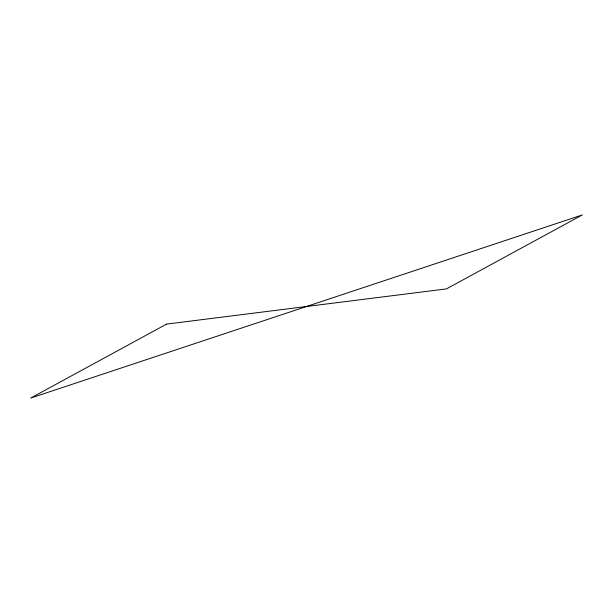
<?xml version="1.0" encoding="UTF-8"?>
<svg xmlns="http://www.w3.org/2000/svg" width="613" height="613" viewBox="0 0 613 613"><rect width="100%" height="100%" fill="white"/><g stroke="black" fill="none" stroke-linecap="round" stroke-linejoin="round"><path stroke-width="0.92" d="M166.59 324.101L30.65 398.075L582.35 214.925L446.41 288.899L166.59 324.101"/></g></svg>
